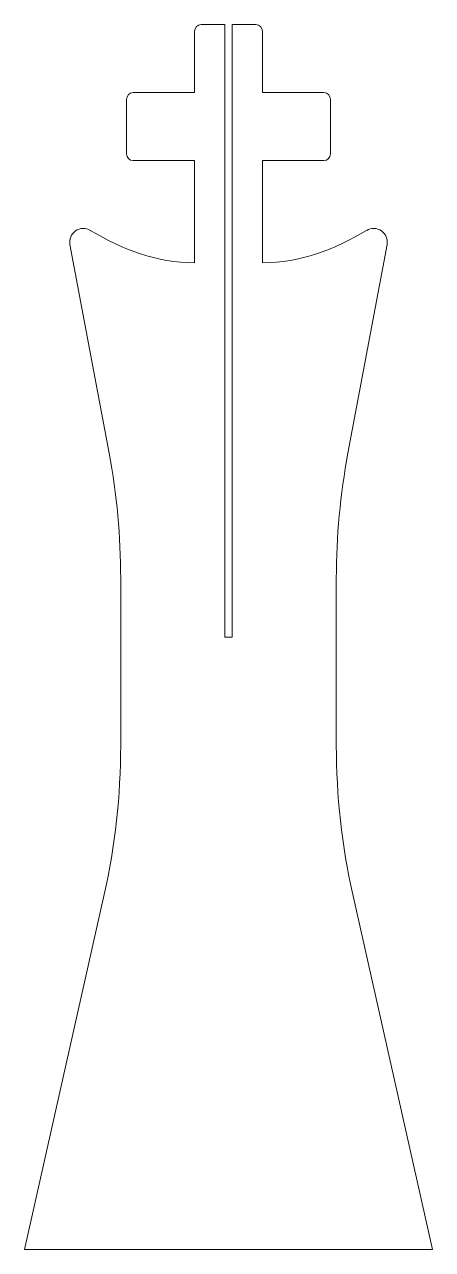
# Model space of a CAD drawing. Header units: inches. Extents: x 2 to 11, y -8.5 to 18.5.
import ezdxf

# ---------------------------------------------------------------- set-up
doc = ezdxf.new("R2010")
doc.units = ezdxf.units.IN
doc.header["$MEASUREMENT"] = 0
doc.layers.add('VISIBLE', color=7, linetype='Continuous', lineweight=0)

msp = doc.modelspace()

# ---------------------------------------------------------------- linework, layer by layer
at = {"layer": 'VISIBLE'}
for p, q in [((5.753, 17.011), (5.753, 18.361)), ((5.903, 18.511), (6.424, 18.511)), ((6.424, 5.011), (6.424, 18.511)), ((6.581, 18.511), (7.103, 18.511)), ((6.581, 18.511), (6.581, 5.011)), ((7.253, 18.361), (7.253, 17.011)), ((4.403, 17.011), (5.753, 17.011)), ((7.253, 17.011), (8.603, 17.011)), ((4.253, 15.661), (4.253, 16.861)), ((8.753, 16.861), (8.753, 15.661)), ((5.753, 15.511), (4.403, 15.511)), ((5.753, 13.261), (5.753, 15.511)), ((8.603, 15.511), (7.253, 15.511)), ((7.253, 15.511), (7.253, 13.261)), ((3.868, 9.065), (3.006, 13.662)), ((10, 13.662), (9.138, 9.065)), ((4.125, 2.621), (4.125, 6.301)), ((8.881, 6.301), (8.881, 2.621)), ((6.581, 5.011), (6.424, 5.011)), ((2.003, -8.489), (3.76, -0.666)), ((9.246, -0.666), (11.003, -8.489)), ((11.003, -8.489), (2.003, -8.489))]:
    msp.add_line(p, q, dxfattribs=at)
for centre, radius, start, end in [((5.903, 18.361), 0.15, 90, 180), ((7.103, 18.361), 0.15, 0, 90), ((4.403, 16.861), 0.15, 90, 180), ((8.603, 16.861), 0.15, 360, 90), ((4.403, 15.661), 0.15, 180, 270), ((8.603, 15.661), 0.15, 270, 0), ((3.301, 13.717), 0.3, 59.0095, 190.6197), ((9.705, 13.717), 0.3, 349.3803, 120.9905), ((-10.875, 6.301), 15, 0, 10.6197), ((23.881, 6.301), 15, 169.3803, 180), ((-10.875, 2.621), 15, 347.3395, 0), ((23.881, 2.621), 15, 180, 192.6605)]:
    msp.add_arc(centre, radius, start, end, dxfattribs=at)
for points in [[(3.455, 13.974), (4.163, 13.549), (4.929, 13.261), (5.753, 13.261)], [(7.253, 13.261), (8.077, 13.261), (8.842, 13.549), (9.55, 13.974)]]:
    msp.add_open_spline(points, degree=3, dxfattribs=at)

doc.saveas('drawing.dxf')
